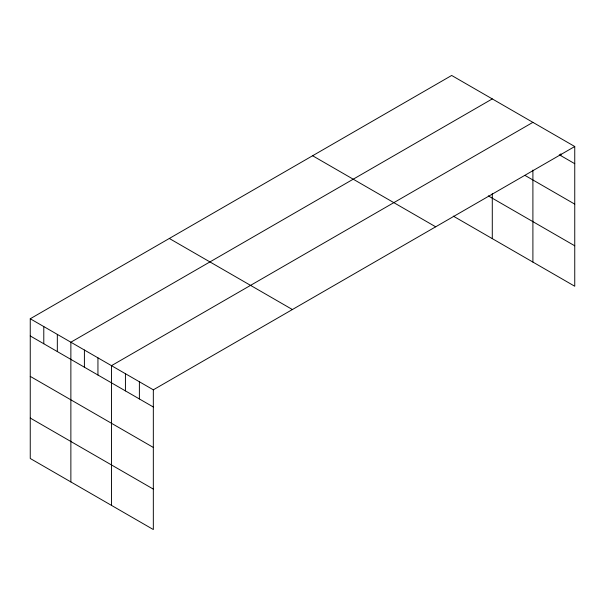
<?xml version="1.0" encoding="UTF-8"?>
<svg xmlns="http://www.w3.org/2000/svg" width="605" height="605" viewBox="0 0 605 605"><rect width="100%" height="100%" fill="white"/><g stroke="black" fill="none" stroke-linecap="round" stroke-linejoin="round"><path stroke-width="0.91" d="M30.25 318.759L153.33 389.824L153.33 529.541L30.25 458.484L30.25 318.759L451.67 75.459L574.75 146.516L574.75 286.241L453.258 216.098M492.288 98.91L70.868 342.211L70.868 481.935M532.899 122.354L111.486 365.662L111.486 505.379M153.33 389.824L574.75 146.516M559.254 154.751L574.75 163.698M524.936 175.374L574.75 204.135M488.303 195.891L574.75 245.796M312.603 155.75L435.683 226.807M169.317 238.468L292.397 309.533M30.25 335.941L153.33 406.999M30.25 376.378L153.33 447.443M30.25 418.04L153.33 489.105M560.797 153.836L560.797 155.644M532.899 170.088L532.899 262.078M492.288 193.562L492.288 238.627M139.384 381.77L139.384 398.945M125.432 373.716L125.432 390.89M97.942 357.842L97.942 375.024M84.405 350.03L84.405 367.205M57.331 334.391L57.331 351.573M43.787 326.579L43.787 343.753"/></g></svg>
